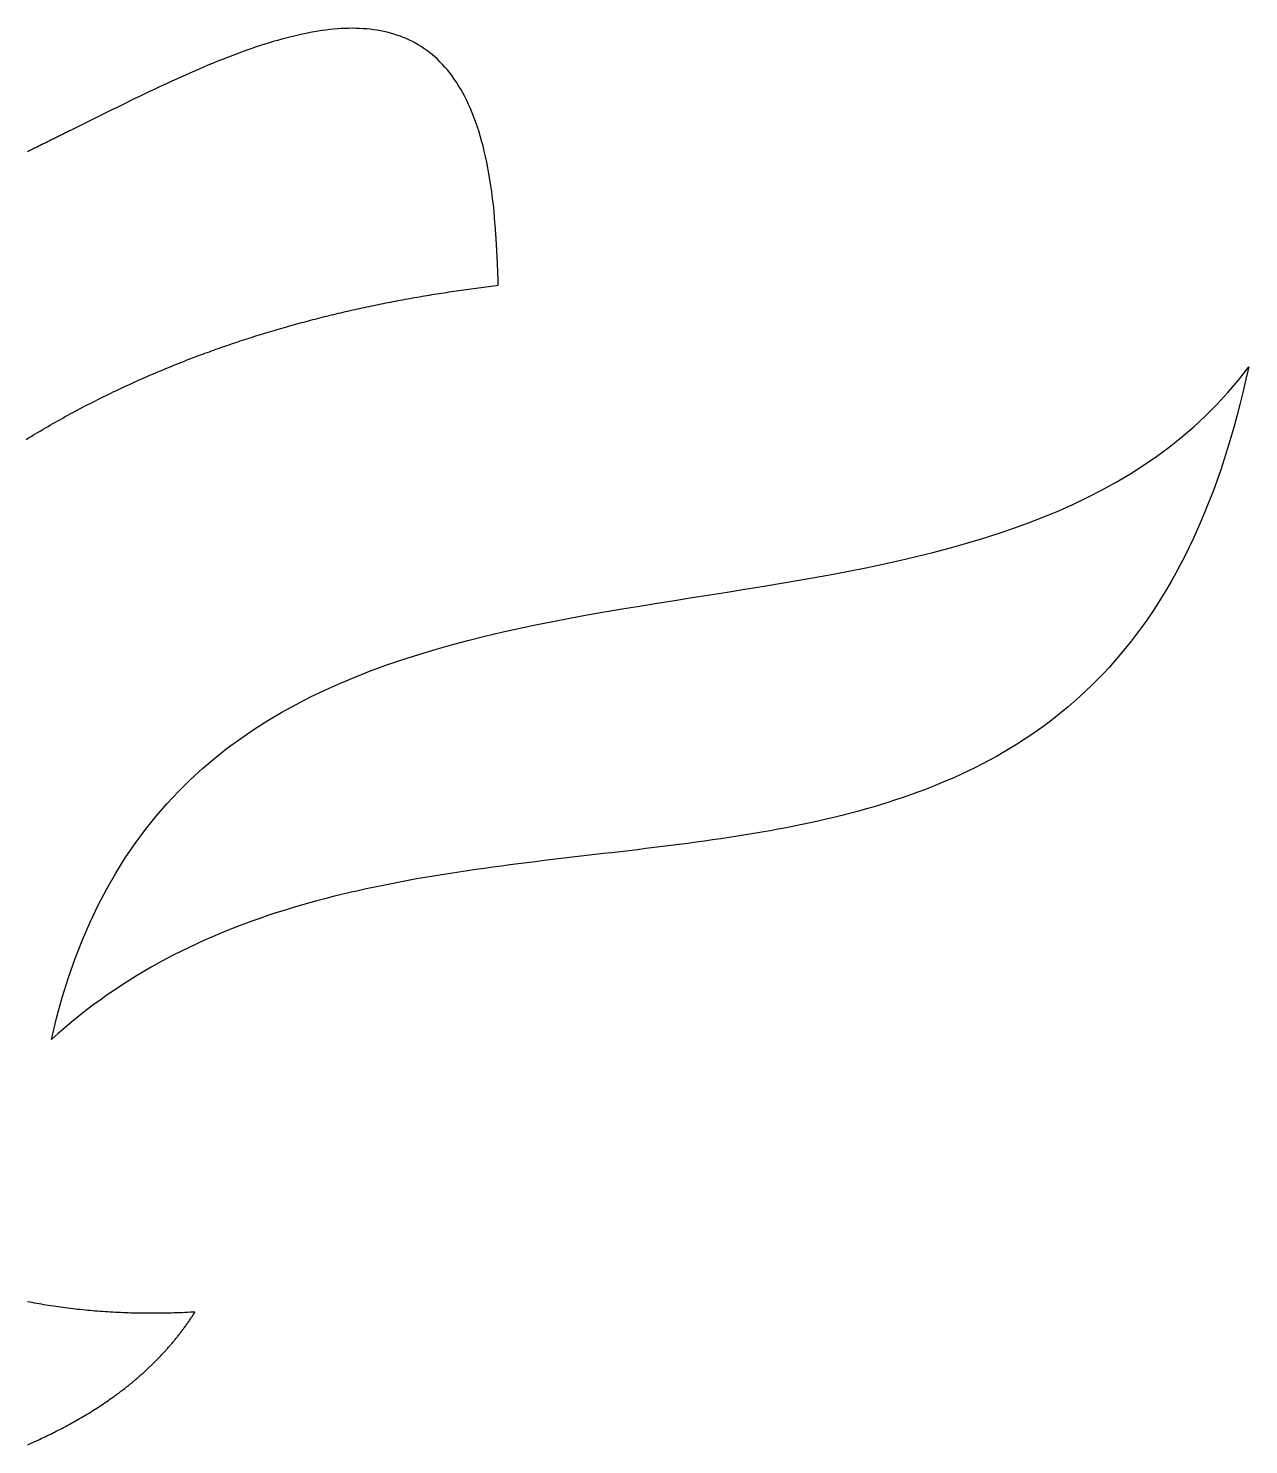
# Model space of a CAD drawing. Extents: x -6.8 to 6.8, y -8.6 to 0.4.
# Drawn here: x 0.727 to 1.92, y -2.581 to -1.197 of the extents above; entities that cross this region are included whole.
import ezdxf

# ---------------------------------------------------------------- set-up
doc = ezdxf.new("R2010")
doc.units = 0
doc.layers.add('4', color=50, linetype='CONTINUOUS')
doc.layers.add('5', color=240, linetype='CONTINUOUS')

msp = doc.modelspace()

# ---------------------------------------------------------------- linework, layer by layer
at = {"layer": '4', "color": 2}
for points in [[(0.724721, -1.59888, 0), (0.727075, -1.59744, 0), (0.729433, -1.59601, 0), (0.731796, -1.59458, 0), (0.734164, -1.59317, 0), (0.736536, -1.59175, 0), (0.738914, -1.59035, 0), (0.741295, -1.58895, 0), (0.743682, -1.58756, 0), (0.746073, -1.58617, 0), (0.748469, -1.58479, 0), (0.75087, -1.58342, 0), (0.753276, -1.58206, 0), (0.755686, -1.5807, 0), (0.758101, -1.57935, 0), (0.76052, -1.578, 0), (0.762944, -1.57666, 0), (0.765373, -1.57533, 0), (0.767807, -1.57401, 0), (0.770245, -1.57269, 0), (0.772688, -1.57138, 0), (0.775135, -1.57008, 0), (0.777588, -1.56878, 0), (0.780044, -1.56749, 0), (0.782506, -1.5662, 0), (0.784972, -1.56493, 0), (0.787443, -1.56366, 0), (0.789918, -1.56239, 0), (0.792398, -1.56113, 0), (0.794882, -1.55988, 0), (0.797371, -1.55864, 0), (0.799865, -1.5574, 0), (0.802364, -1.55617, 0), (0.804866, -1.55495, 0), (0.807374, -1.55373, 0), (0.809886, -1.55252, 0), (0.812403, -1.55131, 0), (0.814924, -1.55012, 0), (0.81745, -1.54892, 0), (0.81998, -1.54774, 0), (0.822515, -1.54656, 0), (0.825055, -1.54539, 0), (0.827599, -1.54423, 0), (0.830147, -1.54307, 0), (0.8327, -1.54192, 0), (0.835258, -1.54077, 0), (0.83782, -1.53963, 0), (0.840387, -1.5385, 0), (0.842958, -1.53738, 0), (0.845534, -1.53626, 0), (0.848114, -1.53514, 0), (0.850699, -1.53404, 0), (0.853288, -1.53294, 0), (0.855882, -1.53185, 0), (0.85848, -1.53076, 0), (0.861082, -1.52968, 0), (0.86369, -1.52861, 0), (0.866301, -1.52754, 0), (0.868917, -1.52648, 0), (0.871538, -1.52543, 0), (0.874163, -1.52438, 0), (0.876792, -1.52334, 0), (0.879426, -1.52231, 0), (0.882064, -1.52128, 0), (0.884707, -1.52026, 0), (0.887354, -1.51925, 0), (0.890006, -1.51824, 0), (0.892662, -1.51724, 0), (0.89521, -1.51628, 0), (0.897344, -1.51549, 0), (0.89948, -1.5147, 0), (0.901618, -1.51392, 0), (0.90376, -1.51314, 0), (0.905904, -1.51237, 0), (0.90805, -1.5116, 0), (0.9102, -1.51083, 0), (0.912352, -1.51007, 0), (0.914506, -1.50931, 0), (0.916663, -1.50856, 0), (0.918823, -1.50781, 0), (0.920986, -1.50707, 0), (0.923151, -1.50632, 0), (0.925318, -1.50559, 0), (0.927489, -1.50485, 0), (0.929662, -1.50413, 0), (0.931837, -1.5034, 0), (0.934015, -1.50268, 0), (0.936196, -1.50197, 0), (0.938379, -1.50125, 0), (0.940565, -1.50055, 0), (0.942754, -1.49984, 0), (0.944945, -1.49914, 0), (0.947139, -1.49845, 0), (0.949335, -1.49776, 0), (0.951534, -1.49707, 0), (0.953736, -1.49638, 0), (0.95594, -1.49571, 0), (0.958147, -1.49503, 0), (0.960356, -1.49436, 0), (0.962568, -1.49369, 0), (0.964782, -1.49303, 0), (0.966999, -1.49237, 0), (0.969219, -1.49172, 0), (0.971441, -1.49107, 0), (0.973666, -1.49042, 0), (0.975893, -1.48978, 0), (0.978123, -1.48914, 0), (0.980355, -1.48851, 0), (0.982591, -1.48788, 0), (0.984828, -1.48725, 0), (0.987068, -1.48663, 0), (0.989311, -1.48601, 0), (0.991556, -1.4854, 0), (0.993804, -1.48479, 0), (0.996054, -1.48418, 0), (0.998307, -1.48358, 0), (1.00056, -1.48298, 0), (1.00282, -1.48239, 0), (1.00508, -1.4818, 0), (1.00734, -1.48122, 0), (1.00961, -1.48063, 0), (1.01188, -1.48006, 0), (1.01415, -1.47948, 0), (1.01642, -1.47891, 0), (1.0187, -1.47835, 0), (1.02098, -1.47779, 0), (1.02326, -1.47723, 0), (1.02554, -1.47668, 0), (1.02782, -1.47613, 0), (1.03011, -1.47558, 0), (1.0324, -1.47504, 0), (1.0347, -1.47451, 0), (1.03699, -1.47397, 0), (1.03929, -1.47344, 0), (1.04159, -1.47292, 0), (1.0439, -1.4724, 0), (1.0462, -1.47188, 0), (1.04851, -1.47137, 0), (1.05082, -1.47086, 0), (1.05313, -1.47035, 0), (1.05545, -1.46985, 0), (1.05777, -1.46935, 0), (1.06009, -1.46886, 0), (1.06241, -1.46837, 0), (1.06474, -1.46789, 0), (1.06706, -1.4674, 0), (1.0694, -1.46693, 0), (1.07173, -1.46645, 0), (1.07406, -1.46598, 0), (1.0764, -1.46552, 0), (1.07874, -1.46506, 0), (1.08109, -1.4646, 0), (1.08343, -1.46415, 0), (1.08578, -1.4637, 0), (1.08813, -1.46325, 0), (1.09048, -1.46281, 0), (1.09284, -1.46237, 0), (1.09519, -1.46194, 0), (1.09755, -1.46151, 0), (1.09992, -1.46108, 0), (1.10228, -1.46066, 0), (1.10465, -1.46024, 0), (1.10702, -1.45982, 0), (1.10939, -1.45941, 0), (1.11177, -1.45901, 0), (1.11414, -1.4586, 0), (1.11652, -1.4582, 0), (1.1189, -1.45781, 0), (1.12129, -1.45742, 0), (1.12368, -1.45703, 0), (1.12606, -1.45665, 0), (1.12846, -1.45627, 0), (1.13085, -1.45589, 0), (1.13325, -1.45552, 0), (1.13565, -1.45515, 0), (1.13805, -1.45479, 0), (1.14045, -1.45443, 0), (1.14286, -1.45407, 0), (1.14527, -1.45372, 0), (1.14768, -1.45337, 0), (1.15009, -1.45303, 0), (1.1525, -1.45269, 0), (1.15492, -1.45235, 0), (1.15734, -1.45202, 0), (1.15977, -1.45169, 0), (1.16219, -1.45136, 0), (1.16462, -1.45104, 0), (1.16705, -1.45072, 0), (1.16948, -1.45041, 0), (1.17192, -1.4501, 0), (1.17435, -1.44979, 0), (1.17679, -1.44949, 0), (1.17923, -1.44919, 0), (1.18168, -1.44889, 0), (1.18412, -1.4486, 0), (1.18628, -1.4483, 0), (1.18626, -1.44784, 0), (1.18625, -1.44739, 0), (1.18624, -1.44694, 0), (1.18622, -1.44649, 0), (1.18621, -1.44604, 0), (1.18619, -1.44558, 0), (1.18618, -1.44513, 0), (1.18616, -1.44468, 0), (1.18615, -1.44422, 0), (1.18613, -1.44377, 0), (1.18612, -1.44332, 0), (1.1861, -1.44287, 0), (1.18609, -1.44241, 0), (1.18607, -1.44196, 0), (1.18606, -1.4415, 0), (1.18604, -1.44105, 0), (1.18603, -1.4406, 0), (1.18601, -1.44014, 0), (1.18599, -1.43969, 0), (1.18598, -1.43923, 0), (1.18596, -1.43878, 0), (1.18594, -1.43833, 0), (1.18593, -1.43787, 0), (1.18591, -1.43742, 0), (1.18589, -1.43696, 0), (1.18587, -1.43651, 0), (1.18586, -1.43605, 0), (1.18584, -1.43559, 0), (1.18582, -1.43514, 0), (1.1858, -1.43468, 0), (1.18578, -1.43423, 0), (1.18577, -1.43377, 0), (1.18575, -1.43332, 0), (1.18573, -1.43286, 0), (1.18571, -1.4324, 0), (1.18569, -1.43195, 0), (1.18567, -1.43149, 0), (1.18565, -1.43103, 0), (1.18563, -1.43058, 0), (1.18561, -1.43012, 0), (1.1856, -1.42966, 0), (1.18558, -1.42921, 0), (1.18556, -1.42875, 0), (1.18554, -1.42829, 0), (1.18551, -1.42783, 0), (1.18549, -1.42738, 0), (1.18547, -1.42692, 0), (1.18545, -1.42646, 0), (1.18543, -1.426, 0), (1.18541, -1.42554, 0), (1.18539, -1.42509, 0), (1.18537, -1.42463, 0), (1.18535, -1.42417, 0), (1.18532, -1.42371, 0), (1.1853, -1.42325, 0), (1.18528, -1.42279, 0), (1.18526, -1.42233, 0), (1.18524, -1.42187, 0), (1.18521, -1.42141, 0), (1.18519, -1.42095, 0), (1.18517, -1.42049, 0), (1.18514, -1.42003, 0), (1.18512, -1.41957, 0), (1.1851, -1.41911, 0), (1.18507, -1.41865, 0), (1.18505, -1.41819, 0), (1.18503, -1.41773, 0), (1.185, -1.41727, 0), (1.18498, -1.41681, 0), (1.18495, -1.41635, 0), (1.18493, -1.41589, 0), (1.1849, -1.41543, 0), (1.18488, -1.41497, 0), (1.18485, -1.4145, 0), (1.18483, -1.41404, 0), (1.1848, -1.41358, 0), (1.18478, -1.41312, 0), (1.18475, -1.41266, 0), (1.18473, -1.41219, 0), (1.1847, -1.41173, 0), (1.18467, -1.41127, 0), (1.18465, -1.41081, 0), (1.18462, -1.41034, 0), (1.18459, -1.40988, 0), (1.18457, -1.40942, 0), (1.18454, -1.40895, 0), (1.18451, -1.40849, 0), (1.18448, -1.40803, 0), (1.18446, -1.40756, 0), (1.18443, -1.4071, 0), (1.1844, -1.40664, 0), (1.18437, -1.40617, 0), (1.18434, -1.40571, 0), (1.18431, -1.40524, 0), (1.18428, -1.40478, 0), (1.18426, -1.40431, 0), (1.18423, -1.40385, 0), (1.1842, -1.40338, 0), (1.18417, -1.40292, 0), (1.18414, -1.40245, 0), (1.18411, -1.40199, 0), (1.18408, -1.40152, 0), (1.18405, -1.40106, 0), (1.18402, -1.40059, 0), (1.18399, -1.40013, 0), (1.18395, -1.39966, 0), (1.18392, -1.39919, 0), (1.18389, -1.39873, 0), (1.18386, -1.39826, 0), (1.18383, -1.39779, 0), (1.1838, -1.39733, 0), (1.18376, -1.39686, 0), (1.18373, -1.39639, 0), (1.1837, -1.39592, 0), (1.18367, -1.39546, 0), (1.18363, -1.39499, 0), (1.1836, -1.39452, 0), (1.18357, -1.39405, 0), (1.18353, -1.39359, 0), (1.1835, -1.39312, 0), (1.18347, -1.39265, 0), (1.18343, -1.39218, 0), (1.1834, -1.39171, 0), (1.18336, -1.39124, 0), (1.18333, -1.39078, 0), (1.18329, -1.39031, 0), (1.18325, -1.38966, 0), (1.18271, -1.38285, 0), (1.1821, -1.37618, 0), (1.18144, -1.36966, 0), (1.18071, -1.36328, 0), (1.17991, -1.35705, 0), (1.17905, -1.35095, 0), (1.17814, -1.34499, 0), (1.17715, -1.33917, 0), (1.17611, -1.33349, 0), (1.17501, -1.32794, 0), (1.17384, -1.32252, 0), (1.17262, -1.31724, 0), (1.17134, -1.31209, 0), (1.17, -1.30707, 0), (1.1686, -1.30218, 0), (1.16714, -1.29742, 0), (1.16563, -1.29279, 0), (1.16406, -1.28828, 0), (1.16244, -1.2839, 0), (1.16075, -1.27964, 0), (1.15902, -1.27551, 0), (1.15723, -1.27149, 0), (1.15538, -1.2676, 0), (1.15349, -1.26382, 0), (1.15154, -1.26017, 0), (1.14953, -1.25663, 0), (1.14748, -1.2532, 0), (1.14538, -1.24989, 0), (1.14322, -1.24669, 0), (1.14101, -1.24361, 0), (1.13876, -1.24063, 0), (1.13645, -1.23777, 0), (1.1341, -1.23502, 0), (1.1317, -1.23237, 0), (1.12925, -1.22983, 0), (1.12676, -1.22739, 0), (1.12421, -1.22506, 0), (1.12163, -1.22283, 0), (1.11899, -1.2207, 0), (1.11632, -1.21867, 0), (1.11359, -1.21675, 0), (1.11083, -1.21492, 0), (1.10802, -1.21318, 0), (1.10517, -1.21155, 0), (1.10227, -1.21, 0), (1.09934, -1.20856, 0), (1.09636, -1.2072, 0), (1.09334, -1.20593, 0), (1.09029, -1.20476, 0), (1.08719, -1.20367, 0), (1.08406, -1.20268, 0), (1.08088, -1.20176, 0), (1.07767, -1.20094, 0), (1.07442, -1.2002, 0), (1.07113, -1.19954, 0), (1.06781, -1.19896, 0), (1.06445, -1.19846, 0), (1.06106, -1.19805, 0), (1.05763, -1.19771, 0), (1.05417, -1.19745, 0), (1.05067, -1.19726, 0), (1.04714, -1.19715, 0), (1.04358, -1.19711, 0), (1.03998, -1.19715, 0), (1.03636, -1.19726, 0), (1.0327, -1.19744, 0), (1.02901, -1.19768, 0), (1.0253, -1.198, 0), (1.02155, -1.19838, 0), (1.01777, -1.19883, 0), (1.01397, -1.19934, 0), (1.01014, -1.19991, 0), (1.00628, -1.20055, 0), (1.00239, -1.20125, 0), (0.998477, -1.20201, 0), (0.994539, -1.20282, 0), (0.990575, -1.2037, 0), (0.986587, -1.20463, 0), (0.982575, -1.20561, 0), (0.978538, -1.20665, 0), (0.974479, -1.20775, 0), (0.970397, -1.20889, 0), (0.966294, -1.21008, 0), (0.962168, -1.21133, 0), (0.958022, -1.21262, 0), (0.953855, -1.21396, 0), (0.949668, -1.21534, 0), (0.945462, -1.21677, 0), (0.941237, -1.21825, 0), (0.936994, -1.21976, 0), (0.932732, -1.22132, 0), (0.928454, -1.22291, 0), (0.924159, -1.22455, 0), (0.919847, -1.22622, 0), (0.91552, -1.22793, 0), (0.911178, -1.22968, 0), (0.906821, -1.23146, 0), (0.902449, -1.23327, 0), (0.898065, -1.23511, 0), (0.893667, -1.23699, 0), (0.889257, -1.23889, 0), (0.884834, -1.24083, 0), (0.880401, -1.24279, 0), (0.875956, -1.24477, 0), (0.871501, -1.24678, 0), (0.867036, -1.24882, 0), (0.862562, -1.25088, 0), (0.858079, -1.25296, 0), (0.853587, -1.25505, 0), (0.849088, -1.25717, 0), (0.844582, -1.25931, 0), (0.840069, -1.26146, 0), (0.835549, -1.26363, 0), (0.831025, -1.26581, 0), (0.826495, -1.26801, 0), (0.82196, -1.27022, 0), (0.817421, -1.27244, 0), (0.812879, -1.27467, 0), (0.808334, -1.2769, 0), (0.803786, -1.27915, 0), (0.799237, -1.2814, 0), (0.794686, -1.28366, 0), (0.790134, -1.28592, 0), (0.785582, -1.28818, 0), (0.78103, -1.29045, 0), (0.776478, -1.29271, 0), (0.771928, -1.29498, 0), (0.770753, -1.29556, 0), (0.769806, -1.29603, 0), (0.76886, -1.2965, 0), (0.767913, -1.29697, 0), (0.766966, -1.29744, 0), (0.766019, -1.29792, 0), (0.765071, -1.29839, 0), (0.764124, -1.29886, 0), (0.763177, -1.29933, 0), (0.762229, -1.2998, 0), (0.761282, -1.30027, 0), (0.760334, -1.30074, 0), (0.759386, -1.30121, 0), (0.758438, -1.30168, 0), (0.757489, -1.30216, 0), (0.756541, -1.30263, 0), (0.755592, -1.3031, 0), (0.754643, -1.30357, 0), (0.753694, -1.30404, 0), (0.752744, -1.30451, 0), (0.751794, -1.30498, 0), (0.750844, -1.30545, 0), (0.749894, -1.30592, 0), (0.748943, -1.30639, 0), (0.747992, -1.30686, 0), (0.747041, -1.30734, 0), (0.746089, -1.30781, 0), (0.745137, -1.30828, 0), (0.744185, -1.30875, 0), (0.743232, -1.30922, 0), (0.742279, -1.30969, 0), (0.741325, -1.31016, 0), (0.740371, -1.31063, 0), (0.739417, -1.3111, 0), (0.738462, -1.31157, 0), (0.737507, -1.31204, 0), (0.736551, -1.31251, 0), (0.735594, -1.31298, 0), (0.734637, -1.31346, 0), (0.73368, -1.31393, 0), (0.732722, -1.3144, 0), (0.731764, -1.31487, 0), (0.730805, -1.31534, 0), (0.729845, -1.31581, 0), (0.728885, -1.31628, 0), (0.727924, -1.31675, 0), (0.726963, -1.31722, 0), (0.726001, -1.31769, 0)], [(0.72626, -2.58142, 0), (0.72816, -2.58058, 0), (0.730053, -2.57974, 0), (0.73194, -2.57889, 0), (0.733821, -2.57804, 0), (0.735695, -2.57718, 0), (0.737564, -2.57631, 0), (0.739425, -2.57544, 0), (0.741281, -2.57457, 0), (0.743129, -2.57369, 0), (0.744972, -2.5728, 0), (0.746808, -2.57191, 0), (0.748637, -2.57102, 0), (0.750459, -2.57011, 0), (0.752275, -2.56921, 0), (0.754085, -2.56829, 0), (0.755887, -2.56737, 0), (0.757683, -2.56645, 0), (0.759472, -2.56552, 0), (0.761254, -2.56458, 0), (0.763029, -2.56364, 0), (0.764797, -2.5627, 0), (0.766559, -2.56174, 0), (0.768313, -2.56079, 0), (0.77006, -2.55982, 0), (0.7718, -2.55885, 0), (0.773533, -2.55787, 0), (0.775259, -2.55689, 0), (0.776977, -2.55591, 0), (0.778688, -2.55491, 0), (0.780392, -2.55391, 0), (0.782089, -2.55291, 0), (0.783778, -2.55189, 0), (0.78546, -2.55088, 0), (0.787134, -2.54985, 0), (0.788801, -2.54882, 0), (0.790461, -2.54779, 0), (0.792112, -2.54674, 0), (0.793757, -2.54569, 0), (0.795393, -2.54464, 0), (0.797022, -2.54358, 0), (0.798643, -2.54251, 0), (0.800256, -2.54143, 0), (0.801862, -2.54035, 0), (0.803459, -2.53927, 0), (0.805049, -2.53817, 0), (0.806631, -2.53707, 0), (0.808204, -2.53597, 0), (0.809153, -2.53529, 0), (0.809906, -2.53475, 0), (0.810656, -2.53421, 0), (0.811405, -2.53367, 0), (0.812153, -2.53313, 0), (0.812899, -2.53258, 0), (0.813643, -2.53204, 0), (0.814386, -2.53149, 0), (0.815126, -2.53094, 0), (0.815866, -2.53038, 0), (0.816603, -2.52983, 0), (0.817339, -2.52927, 0), (0.818073, -2.52872, 0), (0.818806, -2.52816, 0), (0.819537, -2.5276, 0), (0.820266, -2.52703, 0), (0.820993, -2.52647, 0), (0.821719, -2.5259, 0), (0.822443, -2.52533, 0), (0.823166, -2.52476, 0), (0.823886, -2.52419, 0), (0.824605, -2.52361, 0), (0.825322, -2.52304, 0), (0.826038, -2.52246, 0), (0.826752, -2.52188, 0), (0.827464, -2.5213, 0), (0.828174, -2.52071, 0), (0.828883, -2.52013, 0), (0.829589, -2.51954, 0), (0.830295, -2.51895, 0), (0.830998, -2.51836, 0), (0.831699, -2.51776, 0), (0.832399, -2.51717, 0), (0.833097, -2.51657, 0), (0.833794, -2.51597, 0), (0.834488, -2.51537, 0), (0.835181, -2.51477, 0), (0.835872, -2.51416, 0), (0.836561, -2.51356, 0), (0.837248, -2.51295, 0), (0.837934, -2.51234, 0), (0.838617, -2.51172, 0), (0.839299, -2.51111, 0), (0.839979, -2.51049, 0), (0.840658, -2.50987, 0), (0.841334, -2.50925, 0), (0.842009, -2.50863, 0), (0.842681, -2.50801, 0), (0.843352, -2.50738, 0), (0.844021, -2.50675, 0), (0.844689, -2.50612, 0), (0.845354, -2.50549, 0), (0.846018, -2.50485, 0), (0.846679, -2.50422, 0), (0.847339, -2.50358, 0), (0.847997, -2.50294, 0), (0.848653, -2.5023, 0), (0.849307, -2.50165, 0), (0.84996, -2.501, 0), (0.85061, -2.50036, 0), (0.851259, -2.49971, 0), (0.851905, -2.49905, 0), (0.85255, -2.4984, 0), (0.853193, -2.49774, 0), (0.853834, -2.49708, 0), (0.854473, -2.49642, 0), (0.85511, -2.49576, 0), (0.855745, -2.49509, 0), (0.856378, -2.49443, 0), (0.85701, -2.49376, 0), (0.857639, -2.49309, 0), (0.858266, -2.49241, 0), (0.858892, -2.49174, 0), (0.859515, -2.49106, 0), (0.860137, -2.49038, 0), (0.860757, -2.4897, 0), (0.861374, -2.48902, 0), (0.86199, -2.48833, 0), (0.862604, -2.48764, 0), (0.863215, -2.48695, 0), (0.863825, -2.48626, 0), (0.864433, -2.48557, 0), (0.865039, -2.48487, 0), (0.865642, -2.48417, 0), (0.866244, -2.48347, 0), (0.866844, -2.48277, 0), (0.867442, -2.48206, 0), (0.868037, -2.48136, 0), (0.868631, -2.48065, 0), (0.869223, -2.47994, 0), (0.869812, -2.47922, 0), (0.8704, -2.47851, 0), (0.870986, -2.47779, 0), (0.871569, -2.47707, 0), (0.872151, -2.47635, 0), (0.87273, -2.47562, 0), (0.873308, -2.4749, 0), (0.873883, -2.47417, 0), (0.874456, -2.47344, 0), (0.875027, -2.4727, 0), (0.875596, -2.47197, 0), (0.876163, -2.47123, 0), (0.876728, -2.47049, 0), (0.877291, -2.46975, 0), (0.877852, -2.469, 0), (0.878411, -2.46826, 0), (0.878967, -2.46751, 0), (0.879522, -2.46676, 0), (0.880074, -2.46601, 0), (0.880624, -2.46525, 0), (0.881173, -2.46449, 0), (0.881719, -2.46373, 0), (0.882262, -2.46297, 0), (0.882804, -2.46221, 0), (0.883344, -2.46144, 0), (0.883881, -2.46067, 0), (0.884417, -2.4599, 0), (0.88495, -2.45913, 0), (0.885481, -2.45835, 0), (0.88601, -2.45757, 0), (0.886536, -2.45679, 0), (0.887061, -2.45601, 0), (0.887583, -2.45523, 0), (0.888103, -2.45444, 0), (0.888621, -2.45365, 0), (0.889137, -2.45286, 0), (0.88965, -2.45206, 0), (0.88799, -2.4519, 0), (0.885261, -2.45205, 0), (0.882539, -2.45218, 0), (0.879825, -2.4523, 0), (0.877118, -2.45242, 0), (0.874419, -2.45252, 0), (0.871727, -2.45262, 0), (0.869042, -2.4527, 0), (0.866365, -2.45277, 0), (0.863695, -2.45284, 0), (0.861032, -2.4529, 0), (0.858377, -2.45294, 0), (0.85573, -2.45298, 0), (0.85309, -2.453, 0), (0.850457, -2.45302, 0), (0.847831, -2.45303, 0), (0.845214, -2.45302, 0), (0.842603, -2.45301, 0), (0.84, -2.45299, 0), (0.837405, -2.45296, 0), (0.834816, -2.45292, 0), (0.832236, -2.45287, 0), (0.829663, -2.45281, 0), (0.827097, -2.45274, 0), (0.824538, -2.45266, 0), (0.821988, -2.45258, 0), (0.819444, -2.45248, 0), (0.816908, -2.45237, 0), (0.81438, -2.45226, 0), (0.811859, -2.45213, 0), (0.809346, -2.452, 0), (0.80684, -2.45186, 0), (0.804341, -2.4517, 0), (0.80185, -2.45154, 0), (0.799367, -2.45137, 0), (0.79689, -2.45119, 0), (0.794422, -2.451, 0), (0.791961, -2.4508, 0), (0.789507, -2.4506, 0), (0.787061, -2.45038, 0), (0.784623, -2.45016, 0), (0.782192, -2.44992, 0), (0.779768, -2.44968, 0), (0.777352, -2.44943, 0), (0.774944, -2.44917, 0), (0.772543, -2.4489, 0), (0.77015, -2.44862, 0), (0.767764, -2.44833, 0), (0.765386, -2.44804, 0), (0.763015, -2.44773, 0), (0.760652, -2.44742, 0), (0.758296, -2.4471, 0), (0.755948, -2.44677, 0), (0.753607, -2.44643, 0), (0.751274, -2.44608, 0), (0.748949, -2.44572, 0), (0.746631, -2.44536, 0), (0.744321, -2.44498, 0), (0.742018, -2.4446, 0), (0.739723, -2.44421, 0), (0.737435, -2.44381, 0), (0.735155, -2.4434, 0), (0.732883, -2.44299, 0), (0.730618, -2.44256, 0), (0.72836, -2.44213, 0), (0.726111, -2.44169, 0)]]:
    msp.add_polyline3d(points, dxfattribs=at)
at = {"layer": '5', "color": 1}
msp.add_polyline3d([(0.74933, -2.18548, 0), (0.754415, -2.16454, 0), (0.760003, -2.14435, 0), (0.766084, -2.1249, 0), (0.772647, -2.10616, 0), (0.779681, -2.08812, 0), (0.787175, -2.07077, 0), (0.795119, -2.05409, 0), (0.803502, -2.03807, 0), (0.812314, -2.02268, 0), (0.821543, -2.00791, 0), (0.831179, -1.99376, 0), (0.841211, -1.98019, 0), (0.851628, -1.9672, 0), (0.862421, -1.95477, 0), (0.873577, -1.94289, 0), (0.885086, -1.93153, 0), (0.896939, -1.92069, 0), (0.909123, -1.91035, 0), (0.921628, -1.90048, 0), (0.934443, -1.89109, 0), (0.947559, -1.88214, 0), (0.960963, -1.87363, 0), (0.974646, -1.86553, 0), (0.988596, -1.85785, 0), (1.0028, -1.85054, 0), (1.01726, -1.84361, 0), (1.03194, -1.83704, 0), (1.04686, -1.83081, 0), (1.06198, -1.8249, 0), (1.07732, -1.8193, 0), (1.09284, -1.81399, 0), (1.10854, -1.80897, 0), (1.12442, -1.8042, 0), (1.14046, -1.79968, 0), (1.15664, -1.79539, 0), (1.17297, -1.79132, 0), (1.18942, -1.78744, 0), (1.20599, -1.78375, 0), (1.22267, -1.78023, 0), (1.23944, -1.77686, 0), (1.2563, -1.77362, 0), (1.27323, -1.77051, 0), (1.29023, -1.7675, 0), (1.30728, -1.76458, 0), (1.32438, -1.76173, 0), (1.3415, -1.75894, 0), (1.35865, -1.7562, 0), (1.3758, -1.75348, 0), (1.39296, -1.75077, 0), (1.4101, -1.74806, 0), (1.42723, -1.74532, 0), (1.44432, -1.74255, 0), (1.46137, -1.73973, 0), (1.47836, -1.73684, 0), (1.49529, -1.73387, 0), (1.51214, -1.7308, 0), (1.52891, -1.72761, 0), (1.54558, -1.72429, 0), (1.56214, -1.72083, 0), (1.57859, -1.7172, 0), (1.5949, -1.7134, 0), (1.61108, -1.7094, 0), (1.62711, -1.7052, 0), (1.64297, -1.70077, 0), (1.65866, -1.6961, 0), (1.67417, -1.69117, 0), (1.68949, -1.68598, 0), (1.7046, -1.68049, 0), (1.7195, -1.6747, 0), (1.73417, -1.6686, 0), (1.74861, -1.66215, 0), (1.7628, -1.65536, 0), (1.77673, -1.64821, 0), (1.7904, -1.64067, 0), (1.80378, -1.63273, 0), (1.81688, -1.62438, 0), (1.82967, -1.6156, 0), (1.84216, -1.60638, 0), (1.85432, -1.5967, 0), (1.86615, -1.58654, 0), (1.87763, -1.57589, 0), (1.88877, -1.56473, 0), (1.89953, -1.55305, 0), (1.90992, -1.54083, 0), (1.91993, -1.52806, 0), (1.91729, -1.54008, 0), (1.91455, -1.55188, 0), (1.91171, -1.56347, 0), (1.90877, -1.57485, 0), (1.90572, -1.58601, 0), (1.90258, -1.59696, 0), (1.89933, -1.60771, 0), (1.89599, -1.61826, 0), (1.89255, -1.6286, 0), (1.88902, -1.63874, 0), (1.88539, -1.64868, 0), (1.88166, -1.65843, 0), (1.87785, -1.66798, 0), (1.87394, -1.67734, 0), (1.86994, -1.68651, 0), (1.86585, -1.6955, 0), (1.86167, -1.7043, 0), (1.8574, -1.71291, 0), (1.85305, -1.72135, 0), (1.8486, -1.7296, 0), (1.84408, -1.73768, 0), (1.83946, -1.74559, 0), (1.83477, -1.75332, 0), (1.82999, -1.76089, 0), (1.82513, -1.76828, 0), (1.82019, -1.77551, 0), (1.81517, -1.78258, 0), (1.81007, -1.78949, 0), (1.80489, -1.79623, 0), (1.79964, -1.80282, 0), (1.79431, -1.80926, 0), (1.7889, -1.81554, 0), (1.78342, -1.82167, 0), (1.77787, -1.82765, 0), (1.77225, -1.83349, 0), (1.76655, -1.83918, 0), (1.76079, -1.84473, 0), (1.75495, -1.85014, 0), (1.74905, -1.85542, 0), (1.74308, -1.86056, 0), (1.73704, -1.86556, 0), (1.73094, -1.87043, 0), (1.72477, -1.87518, 0), (1.71854, -1.8798, 0), (1.71224, -1.88429, 0), (1.70589, -1.88866, 0), (1.69947, -1.89291, 0), (1.69299, -1.89705, 0), (1.68646, -1.90106, 0), (1.67987, -1.90496, 0), (1.67322, -1.90876, 0), (1.66651, -1.91244, 0), (1.65975, -1.91601, 0), (1.65293, -1.91948, 0), (1.64607, -1.92285, 0), (1.63915, -1.92611, 0), (1.63217, -1.92928, 0), (1.62515, -1.93235, 0), (1.61808, -1.93533, 0), (1.61096, -1.93821, 0), (1.60379, -1.941, 0), (1.59658, -1.94371, 0), (1.58932, -1.94633, 0), (1.58202, -1.94887, 0), (1.57467, -1.95132, 0), (1.56728, -1.9537, 0), (1.55985, -1.956, 0), (1.55238, -1.95822, 0), (1.54486, -1.96038, 0), (1.53731, -1.96246, 0), (1.52972, -1.96447, 0), (1.5221, -1.96642, 0), (1.51444, -1.9683, 0), (1.50674, -1.97012, 0), (1.49901, -1.97188, 0), (1.49124, -1.97358, 0), (1.48345, -1.97523, 0), (1.47562, -1.97683, 0), (1.46776, -1.97837, 0), (1.45987, -1.97986, 0), (1.45196, -1.98131, 0), (1.44401, -1.98271, 0), (1.43604, -1.98407, 0), (1.42805, -1.9854, 0), (1.42003, -1.98668, 0), (1.41199, -1.98792, 0), (1.40392, -1.98914, 0), (1.39583, -1.99032, 0), (1.38772, -1.99147, 0), (1.37959, -1.99259, 0), (1.37145, -1.99369, 0), (1.36328, -1.99477, 0), (1.3551, -1.99582, 0), (1.3469, -1.99686, 0), (1.33869, -1.99788, 0), (1.33046, -1.99889, 0), (1.32222, -1.99988, 0), (1.31396, -2.00086, 0), (1.3057, -2.00184, 0), (1.29743, -2.00281, 0), (1.28914, -2.00377, 0), (1.28085, -2.00474, 0), (1.27255, -2.0057, 0), (1.26424, -2.00667, 0), (1.25593, -2.00765, 0), (1.24761, -2.00863, 0), (1.23929, -2.00962, 0), (1.23097, -2.01062, 0), (1.22265, -2.01164, 0), (1.21432, -2.01267, 0), (1.206, -2.01372, 0), (1.19767, -2.01479, 0), (1.18935, -2.01588, 0), (1.18103, -2.017, 0), (1.17272, -2.01814, 0), (1.16441, -2.01932, 0), (1.1561, -2.02052, 0), (1.1478, -2.02176, 0), (1.13951, -2.02303, 0), (1.13123, -2.02434, 0), (1.12296, -2.02569, 0), (1.1147, -2.02708, 0), (1.10645, -2.02852, 0), (1.09821, -2.03, 0), (1.08999, -2.03153, 0), (1.08178, -2.03311, 0), (1.07359, -2.03474, 0), (1.06541, -2.03643, 0), (1.05725, -2.03817, 0), (1.04911, -2.03998, 0), (1.04099, -2.04184, 0), (1.03289, -2.04377, 0), (1.02481, -2.04577, 0), (1.01675, -2.04783, 0), (1.00871, -2.04996, 0), (1.0007, -2.05217, 0), (0.992711, -2.05445, 0), (0.98475, -2.0568, 0), (0.976815, -2.05924, 0), (0.968908, -2.06175, 0), (0.96103, -2.06435, 0), (0.953182, -2.06703, 0), (0.945364, -2.0698, 0), (0.937578, -2.07266, 0), (0.929824, -2.07561, 0), (0.922104, -2.07866, 0), (0.914418, -2.0818, 0), (0.906767, -2.08504, 0), (0.899153, -2.08838, 0), (0.891576, -2.09182, 0), (0.884037, -2.09536, 0), (0.876538, -2.09902, 0), (0.869078, -2.10278, 0), (0.86166, -2.10665, 0), (0.854284, -2.11064, 0), (0.84695, -2.11474, 0), (0.839661, -2.11896, 0), (0.832417, -2.1233, 0), (0.825218, -2.12776, 0), (0.818066, -2.13234, 0), (0.810962, -2.13705, 0), (0.803906, -2.14189, 0), (0.796901, -2.14686, 0), (0.789945, -2.15196, 0), (0.783042, -2.1572, 0), (0.776191, -2.16257, 0), (0.769393, -2.16808, 0), (0.76265, -2.17374, 0), (0.755962, -2.17954, 0), (0.74933, -2.18548, 0)], dxfattribs=at)

doc.saveas('drawing.dxf')
